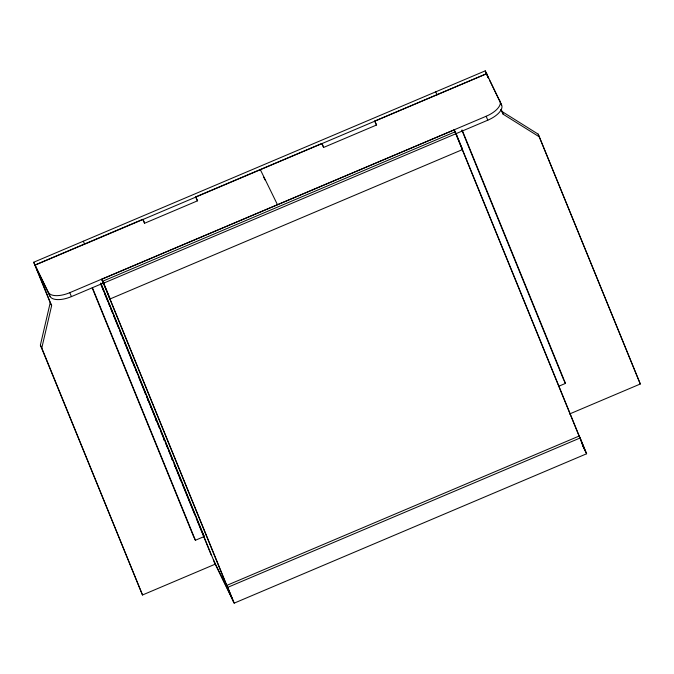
<?xml version="1.0" encoding="UTF-8"?>
<svg xmlns="http://www.w3.org/2000/svg" width="674" height="674" viewBox="0 0 674 674"><rect width="100%" height="100%" fill="white"/><g stroke="black" fill="none" stroke-linecap="round" stroke-linejoin="round"><path stroke-width="1.01" d="M215.183 564.18L142.5 594.99L40.381 345.139L50.213 302.744L33.7 262.245L485.246 70.854L501.591 104.925A19.142 8.678 -22.2 0 1 487.782 120.199L103.686 283.131L101.799 279.263L454.225 129.88L456.121 133.747L462.558 149.552L110.132 298.927L109.18 296.973M142.5 594.99L41.788 348.028L51.628 305.634L35.04 264.966L142.846 219.277L144.75 223.187L197.617 200.776L195.704 196.867L321.869 143.469L323.773 147.379L376.64 124.968L374.736 121.059L486.645 73.626L488.625 78.572M150.614 407.357L151.077 407.222M150.605 407.264L151.06 407.138M35.107 265.135L83.719 244.536M486.662 73.752L84.705 244.199L83.256 241.241M33.7 262.245L48.376 292.314A19.142 8.678 -22.2 0 0 69.81 292.659L486.173 116.257A19.142 8.678 -22.2 0 0 499.982 100.974M36.649 268.918L49.986 296.265A19.142 8.678 -22.2 0 0 71.419 296.611L104.251 282.692M92.203 287.933L193.505 536.344L195.409 540.253L204.222 536.521L100.931 283.232M558.409 386.396L565.461 383.405L462.17 130.124M569.547 413.988L640.3 383.995L538.181 134.143L501.759 111.353L500.976 109.424M580.171 437.965L579.219 436.011L226.793 585.386L227.745 587.34L580.171 437.965L586.616 453.771L234.19 603.146L214.29 562.259M501.759 111.353L503.175 114.243L539.588 137.033M640.3 383.995L538.181 134.143M489.636 80.408L501.591 104.925M435.69 91.866L437.131 94.823M461.606 147.598L462.558 149.552M563.936 380.279L565.461 383.405M581.814 443.273L584.072 447.907M582.521 445.379L586.616 453.771M260.265 169.511L277.469 204.711M263.677 177.161L265.093 179.983M102.06 280.435L103.408 283.215M202.697 533.395L204.222 536.521M213.548 560.17L231.645 597.282M50.213 302.744L51.628 305.634M40.381 345.139L41.788 348.028M501.203 109.424L503.175 114.243M485.246 70.854L488.001 77.603M486.173 116.257L487.782 120.199M461.85 130.116L563.548 379.504M585.681 451.858L455.161 131.792L102.751 281.218L233.255 601.233M454.225 129.88L584.526 449.406M374.736 121.059L376.345 125.01M321.869 143.469L323.478 147.421M195.704 196.867L197.322 200.818M143.166 220.069L144.455 223.229M103.686 283.131L110.132 298.927M227.745 587.34L234.19 603.146M101.799 279.263L232.1 598.782M100.595 283.173L215.2 564.222M100.712 284.04L102.338 288.034M102.701 288.91L103.889 291.825M104.681 293.771L107.907 301.674M108.699 303.62L109.887 306.544M110.688 308.49L112.668 313.359M113.409 315.171L117.377 324.902M117.436 325.053L118.632 327.977M119.753 330.74L121.413 334.793M122.137 336.57L123.393 339.662M124.193 341.608L130.866 357.978M130.941 358.172L132.138 361.096M132.93 363.042L134.918 367.911M135.626 369.647L136.906 372.781M138.397 376.463L144.354 391.055M144.447 391.291L145.643 394.214M146.435 396.16L151.599 408.832M151.886 409.531L153.082 412.454M153.192 412.724L157.16 422.463M157.96 424.418L159.148 427.341M160.614 430.939L164.582 440.661M165.374 442.607L166.571 445.531M166.697 445.843L167.885 448.766M168.685 450.721L172.654 460.46M174.103 464.007L175.291 466.93M175.434 467.276L180.051 478.599M180.202 478.97L181.399 481.893M182.191 483.839L187.355 496.502M187.591 497.083L188.779 500.007M188.939 500.403L194.904 515.012M196.319 518.491L197.507 521.406M197.684 521.828L200.86 529.621M201.079 530.16L202.267 533.083M202.453 533.522L211.189 554.955M92.515 287.941L195.409 540.253M69.81 292.659L71.419 296.611M48.376 292.314L49.986 296.265M164.077 439.979A1.003 0.455 -22.2 0 1 164.321 439.895A1.003 0.455 -22.2 0 0 164.018 439.97M166.739 446.508A1.003 0.455 -22.2 0 1 166.983 446.424M161.372 433.34A1.003 0.455 -22.2 0 1 161.617 433.256M158.643 426.802A1.003 0.455 -22.2 0 1 158.938 426.693M177.481 472.845A1.003 0.455 -22.2 0 1 177.725 472.76M145.239 393.928A1.003 0.455 -22.2 0 1 145.533 393.827M172.106 459.676A1.003 0.455 -22.2 0 1 172.35 459.592M169.444 453.147A1.003 0.455 -22.2 0 1 169.688 453.063M155.997 420.172A1.003 0.455 -22.2 0 1 156.242 420.087M150.614 407.096A1.003 0.455 -22.2 0 1 150.9 406.995M147.901 400.466A1.003 0.455 -22.2 0 1 148.196 400.356M107.663 301.64A1.003 0.455 -22.2 0 1 107.907 301.556M105.607 295.827A1.003 0.455 -22.2 0 1 105.38 295.945M121.05 334.616A1.003 0.455 -22.2 0 1 121.345 334.506M134.758 367.406A1.003 0.455 -22.2 0 0 134.514 367.49A1.003 0.455 -22.2 0 1 134.741 367.498M131.851 360.961A1.003 0.455 -22.2 0 1 132.096 360.876A1.003 0.455 -22.2 0 0 131.792 360.952M174.819 466.315A1.003 0.455 -22.2 0 1 175.063 466.231M180.185 479.484A1.003 0.455 -22.2 0 1 180.43 479.399M204.947 539.436A1.003 0.455 -22.2 0 1 204.719 539.554M161.356 433.441A1.003 0.455 -22.2 0 1 161.592 433.348M172.089 459.778A1.003 0.455 -22.2 0 1 172.333 459.685M155.98 420.273A1.003 0.455 -22.2 0 1 156.225 420.18"/></g></svg>
